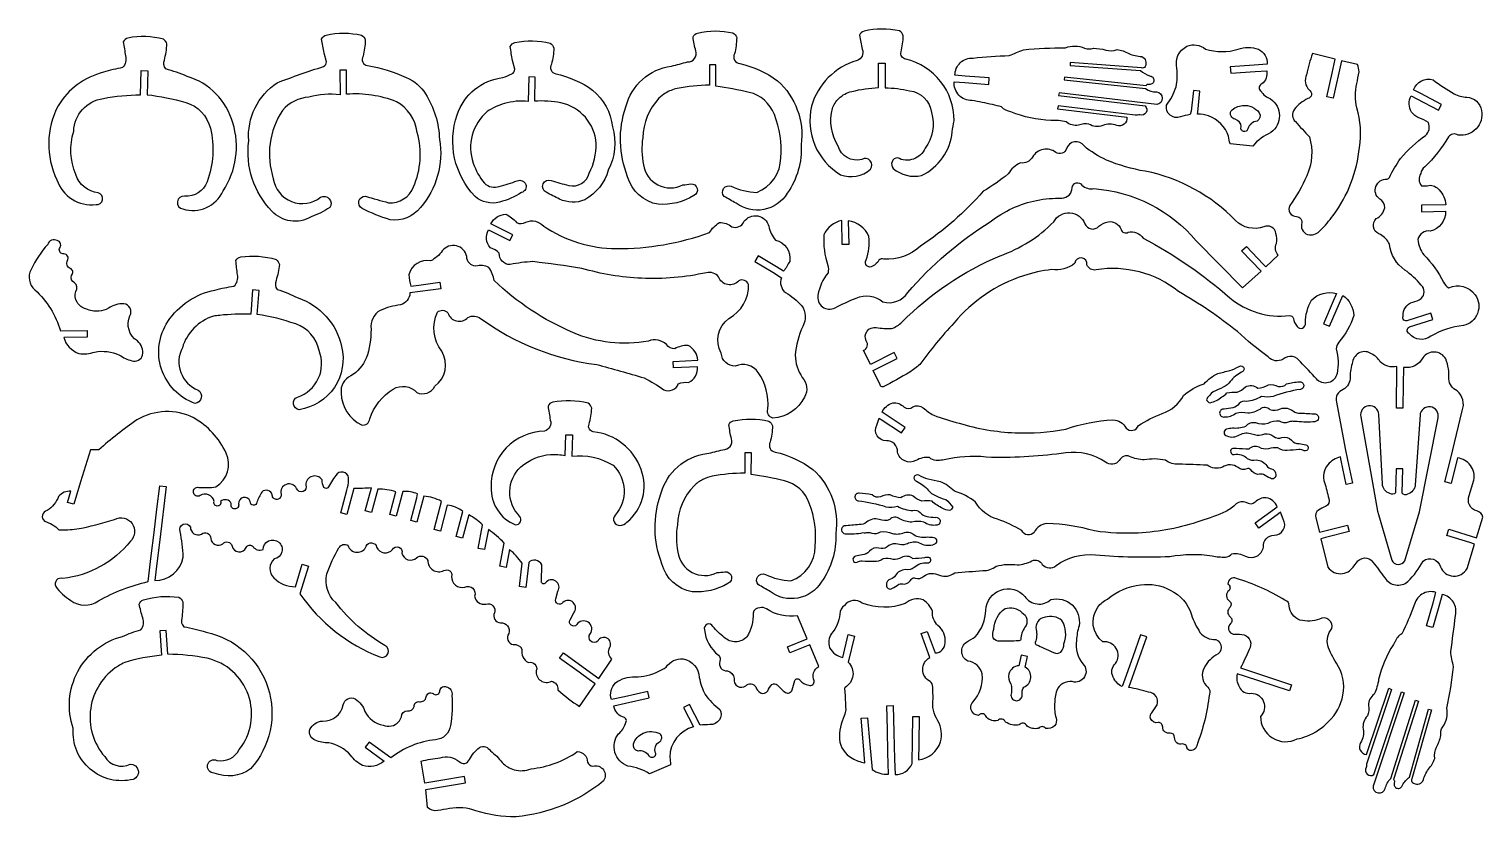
# Model space of a CAD drawing. Extents: x 0 to 675, y 0 to 366.
import ezdxf

# ---------------------------------------------------------------- set-up
doc = ezdxf.new("R2010")
doc.units = 0
doc.layers.add('WHITE', color=1, linetype='CONTINUOUS')

msp = doc.modelspace()

# ---------------------------------------------------------------- linework, layer by layer
at = {"layer": 'WHITE'}
for points in [[(277.84, 297.1, -0.17853), (277.01, 329.59, -0.304514), (298.14, 348.47, 0.004784), (305.62, 350.39, 0.250641), (308.9, 351.9, 0.250641), (309.46, 355.46, -0.012491), (308.19, 361.95, -0.232516), (310.29, 363.8, -0.110263), (326.74, 363.87, -0.187584), (328.46, 361.65, -0.053848), (327.5, 354.17, 0.248479), (327.47, 351.24, 0.248479), (329.87, 349.57, -0.102648), (347.43, 341.68, -0.249105), (358.4, 311.95, -0.169881), (351.91, 289.4, -0.210347), (341.04, 281.88, -0.210347), (328.16, 284.82, -0.006493), (322.64, 287.98, -0.347967), (322.41, 291.64, -0.347967), (325.93, 292.7, 0.098077), (337.75, 289.85, 0.314106), (348.91, 305.91, 0.119114), (345.96, 325.95, 0.252359), (334.28, 336.26, 0.022217), (318.85, 339.07), (318.85, 349.03), (315.83, 349.03), (315.83, 339.55, 0.047114), (300.79, 338.04, 0.083304), (295.42, 335.87, 0.054975), (292.38, 333.51, 0.185734), (284.88, 315.2, 0.092432), (285.18, 302.68, 0.242266), (291.93, 293.29, 0.242266), (303.49, 293.32, 0.030838), (307.1, 293.77, -0.368404), (310.17, 291.68, -0.368404), (308.58, 288.32, -0.153555), (292.06, 284.31, -0.293142), (277.84, 297.1)], [(376.7, 298.02, 0.273702), (390.53, 300.55, 0.367008), (390.49, 304.54, 0.367008), (386.55, 305.14, -0.40619), (375.51, 311.35, -0.198913), (372.88, 328.77, -0.112909), (375.92, 333.44, -0.13873), (381.9, 336.67, -0.047935), (394.37, 338.51), (394.37, 340.11), (394.32, 349.82), (397.34, 349.83), (397.39, 339.97), (397.39, 338.4, -0.052813), (408.71, 336.98, -0.345876), (418.92, 326.93, -0.235773), (415.97, 310.34, -0.21026), (410.52, 305.29, -0.21026), (403.12, 305.9, 0.2923), (400.57, 304.07, 0.2923), (401.16, 300.99, 0.237086), (414.28, 297.64, 0.258711), (428.53, 317.93, -0.023501), (429.44, 323.11, 0.347545), (406.94, 351.67, -0.225506), (405.08, 352.86, -0.225506), (404.81, 355.06, 0.053945), (405.77, 362.56, 0.188085), (404.03, 364.78, 0.110209), (387.57, 364.64, 0.232877), (385.49, 362.77, 0.012476), (386.79, 356.29, -0.41384), (384.33, 350.98, 0.259961), (363.19, 329.8, 0.325337), (376.7, 298.02)], [(12.92, 295.65, 0.35381), (31.1, 284.16, 0.390014), (34.11, 286.4, 0.390014), (32.13, 289.59, -0.292328), (21.63, 298.15, -0.172337), (20.71, 318.17, -0.364749), (34.47, 333.42, -0.045951), (51.74, 335.08), (52.1, 346.4), (55.12, 346.31), (54.76, 335.17, -0.043547), (72.77, 331.55, -0.26682), (84.17, 319.62, -0.145723), (82.67, 294.8, -0.338045), (72.15, 288.08, 0.409242), (68.82, 285.51, 0.409242), (71.34, 282.13, 0.382356), (90.06, 290.56, 0.22598), (94.56, 322.1, 0.259609), (73.36, 343.64, 0.037355), (63.46, 347.14, -0.277533), (62.79, 351.27, 0.053896), (64, 358.73, 0.187251), (62.35, 360.99, 0.1103), (45.9, 361.46, 0.231976), (43.75, 359.68, 0.012479), (44.81, 353.15, -0.256454), (43.39, 347.73, 0.039751), (34.62, 345.56, 0.200575), (13.45, 329.99, 0.237695), (12.92, 295.65)], [(112.73, 281.17, -0.23108), (101.98, 313.73, -0.274371), (115.2, 340.71, -0.015923), (136.74, 348.26, 0.289087), (138.04, 350.44), (137.01, 354.51, -0.012479), (135.79, 361.01, -0.233549), (137.9, 362.85, -0.110232), (154.36, 362.79, -0.187223), (156.05, 360.55, -0.053913), (155.02, 353.06, 0.246285), (154.89, 350.32, 0.246285), (157.08, 348.65, -0.072831), (175.09, 343.14, -0.16033), (184.01, 335.53, -0.135699), (190.5, 314.43, -0.226638), (181.66, 282.83, -0.270351), (167.55, 277.11, -0.042531), (154.65, 282.36, -0.354449), (153.1, 285.85, -0.354449), (156.18, 288.08, 0.012403), (166.88, 285.06, 0.335113), (178.41, 292.34, 0.174847), (180.13, 317.67, 0.243721), (170.51, 331.93, 0.111151), (147.4, 335.4), (147.28, 346.54), (144.26, 346.49), (144.38, 335.17, 0.091667), (129.9, 334.04, 0.200075), (117.61, 327.9, 0.227899), (113.38, 296.19, 0.267399), (121.87, 285.56, 0.267399), (135.32, 287.57, -0.346032), (139.34, 286.87, -0.346032), (139.61, 282.8, -0.061612), (130.91, 278.46, -0.35297), (112.73, 281.17)], [(207.01, 287.98, -0.27983), (198.67, 325.86, -0.290953), (219.97, 343.13, 0.007674), (224.11, 344.8, 0.288028), (225.44, 346.95), (224.46, 351.06, -0.012467), (223.34, 357.56, -0.23288), (225.48, 359.37, -0.110255), (241.94, 359.06, -0.187746), (243.6, 356.79, -0.053803), (242.47, 349.33, 0.246664), (242.29, 346.59, 0.246664), (244.45, 344.88, -0.102587), (261.57, 337.29, -0.195091), (270.76, 320.27, -0.192871), (268.88, 300.09, -0.196496), (257.93, 286.38, -0.214949), (246.26, 286.72, -0.011558), (239.99, 289.89, -0.391569), (238.64, 293.74, -0.391569), (242.36, 295.39, 0.006932), (250.5, 293, 0.39868), (260.06, 298.79, 0.119766), (263.26, 312.47, 0.333385), (246.86, 331.43, 0.05241), (234.71, 332.2), (234.98, 343.34), (231.96, 343.4), (231.69, 332.08, 0.095314), (220.65, 331.05, 0.075711), (212.64, 327.34, 0.31287), (206.22, 303.41, 0.099255), (211.37, 294.11, 0.290822), (218.28, 292.61, 0.009022), (226.59, 295.15, -0.210826), (228.9, 295.23, -0.210826), (230.53, 293.57, -0.210826), (230.39, 291.25, -0.210826), (228.59, 289.79, -0.083882), (218.39, 285.34, -0.252923), (207.01, 287.98)], [(429.44, 341.15), (434.41, 340.79), (445.52, 339.97), (445.74, 342.98), (434.45, 343.81), (429.8, 344.16, -0.208062), (432.25, 350, -0.208062), (438.19, 352.19, -0.011124), (454.97, 353.38, 0.007122), (461.64, 356.04, -0.025994), (481.06, 356.94, -0.206662), (489.94, 356.76, 0.177814), (494.07, 356.76, -0.067945), (499.75, 355.86, 0.15663), (505.06, 356.13, -0.106365), (510.45, 354.3, 0.085847), (516.49, 352.84, -0.214575), (518.31, 350.88, -0.214575), (518.05, 348.22, -0.21017), (517.35, 347.57, -0.21017), (516.4, 347.64), (483.28, 350.06), (483.28, 348.72), (515.86, 346.34, 0.064062), (520.15, 343.87, -0.207597), (521.58, 343.28, -0.207597), (522.14, 341.82, -0.207597), (521.45, 340.43, -0.207597), (519.96, 339.97, 0.274025), (518.48, 339.35), (480.59, 343.35), (480.41, 342.01), (518.29, 338.03, 0.163681), (523.35, 336.43, -0.390929), (526.04, 333.58, -0.390929), (523.42, 330.67), (478.11, 336.09), (477.92, 334.75), (518.02, 329.96, -0.361386), (518.55, 326.88, -0.361386), (515.62, 325.8, 0.005532), (513.47, 325.63), (477.77, 329.95), (477.39, 328.64), (509.59, 324.72, -0.258062), (508.29, 321.52, -0.258062), (504.88, 320.92, 0.207417), (498.38, 320.83, -0.244582), (491.99, 321.54, 0.148887), (487.2, 321.01, -0.234633), (481.44, 322.6, 0.073832), (474.34, 323.23, -0.089202), (455.8, 327.22, -0.186873), (451.45, 329.51, 0.0082), (447.15, 330.58, 0.017895), (437.65, 332.44, -0.212357), (431.61, 334.97, -0.212357), (429.44, 341.15)], [(527.97, 330.27, 0.07461), (532.51, 338.83, 0.066556), (532.83, 347.27, -0.351848), (537.45, 357.67, -0.277454), (546.1, 356.35, 0.151262), (561.21, 356.28, -0.167894), (570.63, 356.28, -0.304928), (574.71, 349.32), (568.68, 348.88), (557.56, 348.1), (557.78, 345.09), (569.08, 345.89), (574.51, 346.27, -0.275329), (572.25, 340.15, 0.295007), (570.99, 338.62, 0.295007), (571.87, 336.83, 0.171924), (576.29, 333.25, -0.241315), (580.4, 325.47, -0.241315), (576.47, 317.6, 0.121785), (568.03, 311.27), (557.51, 312.44, -0.077048), (556.77, 315.89, 0.231288), (547.55, 325.31, 0.087618), (542.4, 326.17), (542.48, 326.99), (543.49, 336.8), (540.48, 337.1), (539.49, 327.46), (538.9, 325.99, 0.017546), (534.43, 324.88, -0.269594), (529.63, 325.69, -0.269594), (527.97, 330.27)], [(585.2, 283.72, 0.264854), (585.29, 280.3, 0.264854), (588.28, 278.63, -0.232952), (590.34, 277.49, -0.232952), (590.68, 275.16, 0.202535), (591.42, 271.85, 0.202535), (594.31, 270.07, 0.236169), (599.39, 272.21, 0.036283), (605.34, 279.1, 0.137534), (617.51, 310.74, 0.117858), (616.3, 329.03, -0.099363), (616.3, 340.31, 0.008772), (617.37, 345.79, 0.096573), (616.59, 349.15), (609.25, 350.96), (605.42, 333.56), (602.47, 334.22), (604.87, 345.09), (606.32, 351.69), (595.74, 354.32, 0.028991), (592.96, 344.46, 0.297523), (594.17, 337.36, -0.304086), (595.25, 335.18, -0.304086), (593.64, 333.36, 0.112892), (587.33, 328.41, 0.395597), (587.87, 322.66, 0.009327), (594.31, 315.62, -0.180272), (593.1, 297.55, -0.051273), (585.2, 283.72)], [(640.67, 224.28, -0.294951), (639.72, 225.87, -0.294951), (640.78, 227.39), (651.56, 230.86), (650.63, 233.75), (640.04, 230.32, -0.303118), (638.23, 230.57, -0.303118), (637.77, 232.34, -0.351125), (642.26, 238.92, 0.152021), (646.17, 240.65, 0.22029), (647.59, 243.73, 0.22029), (646.17, 246.81, 0.063943), (638.6, 253.81, -0.220377), (631.55, 265.71, 0.025728), (631.07, 266.61, 0.154114), (626.57, 270.6, -0.255974), (624.04, 273.81, -0.255974), (625.38, 277.67, 0.222861), (629.3, 282.65, 0.299001), (626.96, 286.71, -0.335291), (625.2, 292.6, -0.335291), (630.39, 295.9, 0.086541), (631.46, 296.73, -0.034866), (636.62, 305.57, -0.05262), (648.2, 316.3, 0.327398), (649.55, 322.25, 0.085455), (645.17, 324.45, -0.115435), (641.7, 327.09, -0.255487), (641.53, 334.61), (644.16, 333.22), (654.18, 327.92), (655.59, 330.6), (645.74, 335.81), (642.71, 337.41, -0.404133), (651.72, 342.03, 0.027667), (661.52, 335.56, 0.09891), (667.32, 334.03, -0.358594), (674.16, 327.8, -0.246369), (671.73, 319.29, -0.246369), (663.35, 316.45, 0.386272), (658.88, 315.55, -0.066703), (647.83, 301.66, 0.181548), (645.98, 298.56, 0.330997), (646.3, 292.91, 0.094887), (649.83, 293.09, -0.265526), (654.53, 290.95, -0.189491), (657.64, 284.13), (646.32, 283.9), (646.38, 280.88), (657.52, 281.09, -0.353813), (650.45, 271.81, 0.203461), (646.75, 271.09, 0.203461), (644.69, 267.93, 0.150615), (647.43, 260.89, -0.079422), (656.58, 248.13, 0.101019), (659.06, 245.51, -0.362898), (671.21, 242.32, -0.254343), (672.39, 233.7, -0.254343), (665.79, 228.02, 0.10856), (650.74, 223.1, -0.403503), (640.67, 224.28)], [(559.87, 323.74, -0.232224), (557.94, 325.24, -0.232224), (557.95, 327.67, -0.174712), (563.32, 330.18, -0.258158), (571.07, 326.76, -0.395395), (570, 322.9, 0.301955), (565.73, 319.33, -0.209715), (564.98, 318.27, -0.209715), (563.69, 318.1, -0.209715), (562.7, 318.93, -0.209715), (562.63, 320.23, 0.355014), (559.87, 323.74)], [(366.15, 242.2, 0.284537), (368.3, 236.75, 0.284537), (374.14, 236.24, -0.024901), (383.9, 240.81, -0.283979), (396.37, 238.99, 0.32757), (407.88, 243.36, -0.077181), (446.14, 276.12, -0.059866), (456.55, 282.5, -0.115424), (479.41, 287.1, 0.387466), (484.23, 291.99, -0.318487), (486.04, 294.22, -0.318487), (488.74, 293.25, 0.245268), (494.33, 291.57, -0.201327), (541.78, 267.34), (563.29, 245.55), (571.86, 253.27), (562.86, 262.66), (565.05, 264.76), (572.88, 256.57), (574.04, 255.35), (579.89, 260.71, -0.305365), (578.98, 266.16, 0.127207), (578.79, 270.81, 0.241854), (576.73, 273.76, 0.241854), (573.14, 273.8, -0.283917), (560.02, 276.77, 0.151995), (518.15, 299.65, -0.05926), (500.14, 304.84, -0.065379), (489.71, 311.39, 0.287545), (485.29, 313.31, 0.287545), (481.63, 310.17, -0.238576), (479.57, 308, -0.238576), (476.6, 308.37, 0.218824), (470.7, 309.78, 0.218824), (465.78, 306.21, -0.31814), (460.25, 303.48, 0.170531), (454.52, 298.38, -0.037406), (442.95, 290.33, -0.064852), (413.83, 264.94, -0.208807), (396.71, 258.91, 0.338755), (394.5, 258.33, -0.135963), (391.56, 255.58, -0.357941), (388.86, 255.79, -0.357941), (388.54, 258.48, 0.127198), (389.84, 269.39, 0.26899), (380.25, 276.56), (380.46, 265.72), (377.44, 265.66), (377.23, 276.8, 0.232809), (368.94, 270.07, 0.102517), (370.84, 255.88, -0.113944), (370.86, 252.56, 0.121218), (366.15, 242.2)], [(214.16, 264.09, -0.325528), (213.22, 272.43), (223.22, 267.49), (224.55, 270.19), (214.4, 275.22, -0.274707), (221.27, 279.72, -0.122816), (226.27, 275.84, 0.271955), (230.59, 276.04, -0.3117), (238.91, 274.19, 0.146514), (272.6, 263.73, 0.088278), (315.83, 271.19, -0.110831), (320.42, 275.81, -0.180223), (326.25, 273.88, 0.405251), (331.86, 276.26, -0.296527), (338.29, 278.91, -0.296527), (343.32, 274.1, 0.119624), (346.45, 267.68, -0.402651), (353.07, 257.78, -0.036375), (350.21, 253.22), (346.91, 255.23), (338.49, 260.36), (336.92, 257.78), (345.21, 252.74), (349.31, 250.23, 0.340919), (351.11, 243.39, -0.072342), (358.63, 237.31, -0.300595), (359.1, 227.6, 0.083729), (355.66, 214.32, 0.154579), (358.92, 203.96, -0.335502), (359.88, 194.82, -0.275169), (345.31, 185.09, -0.216826), (343.17, 186.65, -0.216826), (342.94, 189.3, 0.177247), (338.47, 206.28, 0.360026), (327.83, 209.18, -0.40118), (321.31, 215.19, -0.386063), (324.89, 231.35, 0.279503), (334.02, 247.15, 0.203827), (332.09, 248.97, 0.203827), (329.45, 248.84, -0.269873), (324.23, 247.01, -0.269873), (320.06, 250.64, 0.286455), (314.51, 252.57, -0.06521), (284.29, 249.96, -0.060465), (256.52, 254.58, 0.010587), (233.89, 257.69, 0.039152), (223.33, 256.36, -0.211255), (219.64, 257.89, -0.211255), (218.28, 261.65, 0.129538), (214.16, 264.09)], [(395.06, 200.46), (391.84, 207.19), (402.96, 212.76), (401.6, 215.46), (390.52, 209.91), (387.33, 216.55, 0.245212), (389.08, 218.4, 0.245212), (388.55, 220.9, -0.281043), (389.02, 225.44, -0.281043), (393.28, 227.1, 0.040881), (400.36, 226.63, 0.101748), (405.16, 229.61, -0.097976), (450.74, 260.42, 0.115628), (475.62, 276.17, -0.290036), (483.18, 280.31, -0.290036), (490.15, 275.25, 0.261072), (493.01, 272.88, 0.261072), (496.53, 274.09, -0.11399), (500.88, 276.22, -0.354153), (506.92, 272.62, 0.242263), (508.23, 271.15, 0.242263), (510.2, 271.37, -0.301427), (517.13, 268.62, -0.059877), (557.42, 240.86, 0.207341), (585.04, 232.69, -0.335645), (586.86, 231.33, 0.136479), (588.58, 227.66, 0.356036), (591.17, 226.87, 0.356036), (592.46, 229.25, -0.127138), (595.3, 239.86, -0.269109), (606.87, 242.94), (605.33, 239.32), (600.92, 228.87), (603.7, 227.69), (609.78, 242.05, -0.232408), (614.97, 232.72, -0.102621), (607.91, 220.25, 0.114165), (606.67, 217.17, -0.121301), (607.18, 205.8, -0.284751), (603.16, 201.54, -0.284751), (597.55, 203.25, 0.024882), (590.2, 211.13, 0.21218), (586.46, 213.6, 0.21218), (582.12, 212.47, -0.362552), (575.25, 213.48, -0.033358), (560.92, 225.25, 0.035118), (533.61, 243.86, 0.210617), (495.29, 253.89, -0.39232), (491.07, 256.24, 0.409582), (488.63, 259.41, 0.409582), (485.42, 257.03, -0.231108), (474.67, 254.04, 0.048), (461.54, 251.11, 0.141224), (429.35, 229.25, 0.029521), (413.43, 209.92, -0.049858), (408.77, 206.43, -0.014764), (396.48, 199.55, -0.414559), (395.06, 200.46)], [(2.72, 244.62, -0.138009), (14.57, 225.56), (26.99, 225.68), (27.02, 222.65), (16.08, 222.56, 0.240094), (23.1, 215.02, 0.116784), (30.42, 215.75, -0.154592), (41.96, 214.36, 0.098875), (47.72, 211.69, 0.414312), (52.72, 214.27, 0.270566), (50.28, 220.88, -0.370752), (46.82, 232.55, 0.247326), (46.86, 236.11, 0.247326), (43.95, 238.15, 0.161614), (36.9, 236.06, -0.104632), (32.37, 234.7, -0.135619), (26.39, 235.83, -0.211536), (22.27, 238.82, -0.211536), (21.71, 243.88, 0.409889), (21.14, 247.86, -0.390427), (19.72, 251.29, 0.241539), (20.24, 253.08, 0.241539), (19.1, 254.55, -0.206437), (17.67, 256.13, -0.206437), (17.85, 258.25, 0.268686), (17.88, 260.26, 0.268686), (16.15, 261.3, -0.25334), (14.46, 262, -0.25334), (14.13, 263.81, 0.26285), (14.63, 265.93, 0.26285), (13.07, 267.46, 0.220143), (10.46, 267.61, 0.220143), (8.65, 265.72, 0.058973), (0.92, 254.08, 0.356102), (2.72, 244.62)], [(144.85, 196.68, 0.275346), (154.28, 181.9, 0.217624), (156.87, 182.48, 0.217624), (158.13, 184.81, -0.177128), (169.05, 198.57, -0.36032), (179.96, 196.95, 0.401333), (188.36, 199.84, 0.386005), (191.56, 216.08, -0.279555), (189.54, 234.23, -0.203385), (192.03, 235.12, -0.203385), (194.4, 233.94, 0.270464), (198.44, 230.15, 0.270464), (203.73, 231.81, -0.286476), (209.57, 231.36, 0.126679), (263.48, 209.94, -0.010596), (285.48, 203.7, -0.039179), (294.63, 198.24, 0.210872), (298.62, 198.16, 0.210872), (301.37, 201.06, -0.129376), (306.12, 201.65, 0.325179), (310.32, 208.9), (299.18, 208.38), (299.04, 211.4), (310.36, 211.93, 0.274257), (305.88, 218.8, 0.123087), (299.73, 217.26, -0.271531), (295.87, 219.18, 0.311441), (287.51, 220.82, -0.146561), (252.43, 224.76, -0.088272), (215.84, 248.93, 0.110902), (213.48, 255, 0.179985), (207.38, 255.58, -0.406232), (203.18, 260.02, 0.29643), (198.36, 265.02, 0.29643), (191.83, 262.64, -0.119556), (186.4, 258.02, 0.402646), (176.34, 251.61, 0.036374), (177.14, 246.28), (180.98, 246.81), (190.74, 248.12), (191.14, 245.13), (181.52, 243.83), (176.76, 243.18, -0.341231), (172.37, 237.63, 0.072367), (163.04, 235.07, 0.300598), (158.72, 226.38, -0.083662), (156.53, 212.84, -0.154472), (149.41, 204.65, 0.335488), (144.85, 196.68)], [(76.92, 191.91, -0.229911), (61.46, 207.86, -0.229911), (64.42, 229.88, -0.200593), (86.27, 244.5, -0.039689), (95.12, 246.26, 0.258091), (96.78, 251.64, -0.01246), (96.01, 258.19, -0.233572), (98.24, 259.88, -0.110219), (114.65, 258.69, -0.188022), (116.19, 256.33, -0.053901), (114.65, 248.93, 0.276312), (115.13, 244.8, -0.037405), (124.89, 240.86, -0.259817), (145.09, 218.38, -0.209757), (141.7, 199.35, -0.209757), (125.4, 188.97, -0.344387), (122.69, 191.58, -0.344387), (124.57, 194.84, 0.207781), (134.27, 203.43, 0.207781), (134.61, 216.38, 0.266745), (123.76, 228.79, 0.043575), (105.91, 233.22), (106.77, 244.33), (103.77, 244.56), (102.89, 233.26, 0.038141), (88.49, 232.75, 0.007765), (85.57, 232.37, 0.24911), (71.16, 217.74, 0.213406), (70.41, 206.3, 0.213406), (78.45, 198.12, -0.322868), (79.92, 194.46, -0.322868), (76.92, 191.91)], [(393.46, 181.83), (394.56, 185.1), (395.5, 184.47), (404.92, 178.17), (406.6, 180.69), (397.33, 186.88), (396, 187.77, -0.237255), (400.93, 192.12, -0.23484), (406.16, 190.22, 0.370486), (410.29, 190.32, -0.282648), (415.08, 189.81, 0.066576), (419.93, 186.43, 0.027609), (431.79, 182.66, 0.062751), (457.66, 178.28, 0.056403), (481.19, 179.95, -0.066069), (503.13, 184.29, -0.27244), (509.2, 180.47, 0.258207), (512.4, 179.43, 0.258207), (514.98, 181.58, -0.053297), (525.94, 187.21, 0.192965), (535.95, 195.61, -0.108701), (545.42, 201.01, -0.09992), (551.79, 205.74, -0.003437), (557.39, 207.17, 0.065454), (561.68, 209.09, -0.221714), (562.92, 209.26, -0.221714), (563.85, 208.42, -0.221714), (563.8, 207.17, -0.221714), (562.81, 206.4, 0.093604), (557.53, 202.07, -0.147288), (554.3, 199.38, -0.032111), (549.6, 197.35, 0.052073), (546.52, 193.77, 0.312626), (548.32, 192.23, 0.135664), (553.63, 194.98, 0.152584), (556, 196.83, -0.051121), (560.76, 197.12, 0.154022), (564.59, 199.58, -0.292794), (570.37, 199.01, 0.125663), (575.28, 200.56, -0.13878), (579.78, 199.82, 0.280304), (583.72, 200.95, -0.045333), (589.69, 201.92, -0.20244), (591.01, 201.58, -0.20244), (591.7, 200.4, -0.20244), (591.32, 199.08, -0.20244), (590.12, 198.43, 0.049137), (577.56, 195.17, -0.116491), (572.14, 195.14, -0.114589), (565.04, 192.85, 0.297868), (561.74, 191.86, -0.216716), (558.78, 189.89, -0.032183), (554.78, 189.28, 0.221806), (553.28, 188.83, 0.221806), (552.65, 187.39, 0.221806), (553.36, 185.99, 0.221806), (554.88, 185.63, 0.181337), (560.21, 187.31, -0.126695), (565.77, 187.53, 0.124499), (571.39, 189.27, -0.406746), (576.01, 189.12, 0.214914), (580.85, 189.42, -0.252476), (586.86, 188.3, 0.231395), (590.23, 187.4, -0.006302), (597.2, 187.03, -0.365512), (598.57, 185.1, -0.365512), (596.89, 183.42, -0.068741), (588.61, 183.56, -0.080476), (586.42, 183.61, 0.026333), (584.51, 183.21, -0.24091), (580.46, 183.67, 0.14782), (575.04, 182.61, -0.151905), (569.44, 182.81, 0.2845), (564.58, 181.21, -0.123478), (558.58, 180.41, -0.005683), (555.86, 180.01, 0.338446), (554.68, 178.36, 0.338446), (555.96, 176.78, 0.247849), (561.92, 177.36, -0.206564), (567.67, 177.79, 0.020914), (570.01, 177.1, 0.062888), (573.67, 177.76, -0.226427), (577.77, 176.47, 0.249466), (581.55, 176.07, -0.315696), (585.99, 174.79, 0.227053), (589.52, 173.26, -0.006541), (592.63, 172.74, -0.209351), (593.59, 172.1, -0.209351), (593.77, 170.96, -0.209351), (593.06, 170.05, -0.209351), (591.91, 169.96, 0.172421), (589.47, 170.46, -0.013492), (584.05, 170.12, -0.199763), (579.71, 171.24, 0.141893), (575.27, 170.77, -0.186685), (571.01, 171.54, 0.314761), (566.18, 170.7, -0.026133), (560.46, 170.94, 0.032946), (558.7, 171.03, 0.381342), (557.79, 169.32, 0.381342), (559.38, 168.22, -0.221048), (565.5, 166.39, 0.192187), (569.68, 165.64, -0.23186), (574.53, 163, 0.221253), (576.69, 161.53, -0.378808), (578.74, 158.76, -0.291703), (578.01, 157.17, -0.291703), (576.26, 157.15, -0.083624), (573.06, 158.95, 0.110817), (570.45, 158.97, -0.22904), (567.1, 161.07, 0.402494), (565.26, 161.5, -0.274454), (561.24, 162.17, 0.309669), (553.95, 162.33, -0.261847), (546.87, 163.24, 0.003538), (533.7, 163.68, -0.175333), (527.48, 165.5, 0.103164), (517.67, 165.7, -0.102371), (510.82, 167.3, 0.415777), (506.07, 165.4, -0.41842), (499.66, 164.66, 0.188272), (481.27, 168.92, -0.032965), (446.77, 166.74, 0.078012), (427.08, 166.24, -0.074577), (421, 165.41, -0.185103), (417.95, 166.76, 0.179867), (411.67, 165.35, -0.228878), (406.45, 165.24, -0.228878), (403.12, 169.26, 0.219131), (401.76, 173.11, 0.219131), (397.94, 174.58, -0.26636), (393.62, 176.92, -0.26636), (393.46, 181.83)], [(609.75, 112.93, 0.122581), (613, 114.23, 0.065807), (616.12, 117.93, -0.248862), (619.88, 120.16, -0.248862), (623.84, 118.29, 0.005387), (629.31, 110.99, 0.215665), (634.3, 107.67, 0.215665), (640.08, 109.22, 0.073202), (647.1, 118.75, -0.251518), (651.89, 119.57, -0.251518), (655.21, 116.03, 0.289184), (661.1, 111.74, 0.289184), (667.5, 115.21), (671.02, 126.63), (668.81, 127.31), (658.18, 130.63), (659.07, 133.51), (671.91, 129.51), (674.87, 139.13, 0.269903), (672.01, 142, -0.218035), (668.63, 144.77, -0.218035), (668.51, 149.14), (670.71, 156.31, 0.20382), (669.08, 163.09, 0.20382), (663.06, 166.62), (660.19, 154.77), (657.26, 155.48), (659.94, 166.49), (662.59, 177.51), (665.26, 188.51, 0.311057), (662.95, 197.74, -0.287048), (659.04, 203.26, 0.116021), (657.58, 212.56, 0.259042), (652.39, 215.75, 0.259042), (646.94, 213.03, -0.321771), (638.13, 208.62), (637.95, 208.64), (637.86, 200.76), (637.74, 189.62), (634.72, 189.66), (634.93, 208.99, -0.244442), (627.2, 211.2, 0.152644), (623.16, 214.87, 0.26237), (617.73, 215.48, 0.26237), (614.4, 211.14, 0.102639), (613.3, 204.17, -0.262436), (610.01, 198.3, 0.397071), (606.84, 192.54), (610.91, 170.99), (612.06, 165.79), (614.31, 154.88), (611.35, 154.27), (609.07, 165.37), (608.72, 167.06, 0.141951), (602.83, 163.47, 0.261258), (601.39, 155.12, -0.005002), (603.33, 147.79, -0.402516), (601.82, 144.11, 0.054415), (598.56, 142.37, 0.373635), (597.38, 138.78), (598.99, 132.08), (612.06, 135.35), (612.8, 132.43), (601.81, 129.68), (599.7, 129.13), (602.85, 115.94, 0.280537), (609.75, 112.93)], [(214.48, 153.09, 0.318259), (225.85, 135.51, 0.285393), (228.05, 136.97, 0.285393), (227.72, 139.6, -0.203376), (223.14, 151.11, -0.203376), (228.23, 162.41, -0.162681), (242.11, 168.18, -0.071884), (248.87, 167.69), (249.22, 177.39), (252.24, 177.28), (251.89, 167.44, -0.165831), (271.09, 163.18, -0.401931), (272, 140.02, 0.297015), (271.59, 136.9, 0.297015), (274.28, 135.26, 0.192737), (277.5, 136.8, 0.327686), (284.06, 161.25, 0.290528), (261.91, 178.74, -0.22672), (260.09, 180, -0.22672), (259.92, 182.22, 0.053828), (261.16, 189.66, 0.187472), (259.53, 191.94, 0.110288), (243.07, 192.47, 0.233323), (240.91, 190.69, 0.012475), (241.95, 184.17, -0.414199), (239.28, 178.96, 0.418264), (214.48, 153.09)], [(626.45, 140.31), (632.52, 119.08, 0.268759), (635.46, 117.17, 0.268759), (638.57, 118.78), (645.5, 141.51), (654.06, 185.19, 0.208738), (653.41, 188.53, 0.208738), (650.51, 190.33, 0.208738), (647.23, 189.42, 0.208738), (645.66, 186.4), (643.48, 154.16, -0.317885), (639.93, 149.79, -0.401028), (637.32, 150.2), (637.62, 161.52), (634.6, 161.61), (634.31, 150.47, -0.40242), (631.7, 150.1, -0.319029), (628.21, 154.53), (626.59, 186.81, 0.208874), (625.07, 189.86, 0.208874), (621.8, 190.82, 0.208874), (618.87, 189.07, 0.208874), (618.16, 185.74), (625.98, 141.92), (626.45, 140.31)], [(12.4, 107, 0.106658), (19.37, 100.51, 0.333176), (32.25, 100.27, -0.076001), (55.27, 109.19), (56.74, 121.1), (58.07, 131.97), (59.38, 142.83), (60.71, 153.68), (63.71, 153.32), (60.69, 128.65), (59.18, 116.3), (58.38, 109.7, 0.364816), (71.58, 120.59, 0.045828), (70.1, 132.53, -0.408799), (71.54, 135.84, -0.408799), (74.87, 134.46, 0.253392), (76.54, 131.43, 0.253392), (80, 131.17, -0.307331), (82.82, 131.67, -0.307331), (84.32, 129.24, 0.260342), (86.41, 126.43, 0.260342), (89.91, 126.73, -0.284795), (92.38, 127.56, -0.284795), (94.22, 125.71, 0.324723), (97.25, 122.99, 0.324723), (100.76, 125.03, -0.260249), (102.23, 126.14, -0.260249), (103.95, 125.48, 0.35816), (108.63, 124.08, -0.292385), (111.16, 128.12, -0.292385), (115.89, 127.52, -0.292385), (117.33, 122.97, -0.292385), (113.81, 119.76, 0.214334), (111.74, 115.41, 0.214334), (113.62, 110.99, 0.217941), (123.62, 106.83), (126.78, 117.31), (129.67, 116.44), (125.76, 103.48, 0.149572), (162.77, 74.25, 0.402499), (166.53, 75.74, 0.402499), (165.2, 79.55, -0.09479), (142.36, 99.44, -0.272256), (138.2, 112.8, -0.048246), (143.85, 124.89, -0.205139), (145.68, 126.35, -0.205139), (148, 126.04, 0.320485), (152.16, 122.82, 0.320485), (156.55, 125.71, -0.331022), (159.15, 127.19, -0.331022), (161.32, 125.12, 0.250788), (164.74, 122.63, 0.250788), (168.7, 124.09, -0.38751), (171.68, 125.22, -0.38751), (173.08, 122.36, 0.257327), (175.88, 119.38, 0.257327), (179.89, 120.17, -0.252456), (182.79, 120.99, -0.252456), (185.08, 119.02, 0.26243), (187.5, 114.54, 0.26243), (192.59, 114.29, -0.31224), (195.28, 114.21, -0.31224), (196.15, 111.65, 0.243306), (197.88, 107.58, 0.243306), (202.2, 106.64, -0.315231), (206, 106.11, -0.315231), (206.81, 102.37, 0.207688), (208.63, 99.46, 0.207688), (212, 98.8, -0.28349), (215.3, 97.97, -0.28349), (216.05, 94.65, 0.251125), (216.19, 91.61, 0.251125), (218.81, 90.05, -0.252853), (222.06, 88.63, -0.252853), (222.66, 85.14, 0.251292), (222.31, 81.98, 0.251292), (224.74, 79.95, -0.33083), (228.78, 77.88, 0.343354), (231.78, 71.66, -0.289364), (234.82, 70.92, -0.289364), (235.46, 67.85, 0.284171), (237.49, 63.25, 0.284171), (242.51, 63.01, -0.360581), (245.5, 58.98, 0.046799), (255.54, 51.23), (262.72, 61.72), (260.19, 63.56), (255.3, 67.11), (246.29, 73.67), (248.07, 76.11), (257.23, 69.45), (261.63, 66.25), (264.42, 64.21), (270.58, 73.21, -0.386238), (269.66, 78.74, 0.407238), (268.22, 82.96, 0.407238), (263.97, 81.62, -0.396521), (260.67, 81.66, -0.396521), (260.51, 84.96, 0.203778), (261.16, 87.86, 0.203778), (259.52, 90.35, 0.203778), (256.59, 90.89, 0.203778), (254.17, 89.16, -0.3868), (251.64, 88.94, -0.3868), (251.18, 91.44), (252.81, 94.65, 0.401183), (252.64, 99.48, 0.401183), (247.81, 99.53, -0.384753), (245.36, 98.87, -0.384753), (244.46, 101.25), (245.5, 104.71, 0.401377), (244.5, 109.43, 0.401377), (239.74, 108.63, -0.358146), (238.43, 108.23, -0.358146), (237.79, 109.43), (237.99, 117.06, 0.238834), (235.21, 119.11, 0.238834), (231.91, 118.1), (230.59, 106.52), (227.58, 106.87), (228.84, 117.74, 0.059646), (223.05, 124.09), (221.51, 115.77), (218.54, 116.33), (220.53, 127.08, 0.052985), (213.19, 133.36), (211.46, 124.05), (208.48, 124.59), (210.49, 135.35), (210.49, 135.6, 0.065797), (204.06, 140.2), (201.16, 129.32), (198.23, 130.09), (201.36, 141.77, 0.148032), (194.11, 144.67), (190.91, 132.65), (188, 133.44), (190.82, 144.01), (191.41, 146.44, 0.111305), (183.27, 148.81), (180.07, 136.79), (177.16, 137.57), (179.98, 148.14), (180.37, 149.91, 0.103987), (173.49, 151.07), (170.41, 139.55), (167.49, 140.32), (170.32, 150.91, 0.073891), (161.86, 152.13), (158.98, 141.32), (156.07, 142.1), (158.89, 152.66, -0.006373), (150.76, 152.34), (147.55, 140.34), (144.64, 141.12), (147.46, 151.69, 0.093176), (148.3, 156.31, 0.326915), (146.71, 159.69, 0.326915), (143.01, 159.19, 0.071257), (139.03, 153.18, -0.254952), (138.02, 152.48, -0.254952), (136.88, 152.94, -0.153018), (135.98, 156.43, 0.335027), (131.34, 158.05, 0.335027), (128.51, 154.03, -0.410339), (127.18, 151.05, -0.410339), (124.18, 152.34, 0.384455), (119.43, 154.33, 0.384455), (116.96, 149.82, -0.212309), (116.63, 148.17, -0.212309), (115.18, 147.31, -0.212309), (113.58, 147.81, -0.212309), (112.87, 149.33, 0.277105), (110.9, 151.51, 0.277105), (108.05, 150.78, 0.058108), (105.77, 146.09, -0.414211), (104.08, 144.64, -0.414211), (102.63, 146.33, 0.386087), (99.45, 148.25, 0.386087), (97.23, 145.26, -0.241777), (96.93, 143.65, -0.241777), (95.45, 142.96, -0.241777), (94.03, 143.76, -0.241777), (93.85, 145.38, 0.248776), (91.64, 147.16, 0.248776), (88.93, 146.33, -0.241456), (88.65, 144.89, -0.241456), (87.32, 144.27, -0.241456), (86.04, 144.99, -0.241456), (85.88, 146.45, 0.250572), (83.33, 149.52, 0.250572), (79.37, 149.11, -0.247278), (77.43, 149.03, -0.247278), (76.27, 150.59, -0.247278), (76.9, 152.42, -0.247278), (78.76, 152.94, 0.058955), (86.72, 153.19, 0.383782), (91.42, 168.86, 0.155311), (76.42, 185.21, 0.254293), (50.06, 184.26, 0.032061), (32.37, 170.3), (28.53, 170.3), (23.93, 155.56), (20.77, 145.08), (17.88, 145.95), (19.45, 151.13, 0.249881), (13.71, 148.73, -0.151166), (8.42, 142.16, 0.302515), (6.18, 140.1, 0.302515), (7.22, 137.24, -0.11745), (13.83, 133.27, 0.038423), (22.15, 133.63, 0.033454), (39.71, 138.07, -0.372883), (47.78, 136.18, -0.372883), (47.06, 127.93, -0.19743), (15.64, 110.61, 0.309526), (12.78, 109.92, 0.309526), (12.4, 107)], [(293.76, 117.43, -0.178574), (293.27, 149.94, -0.304469), (314.61, 168.59, 0.004771), (322.09, 170.43, 0.250886), (325.4, 171.9, 0.250886), (326, 175.47, -0.012469), (324.8, 181.96, -0.232519), (326.91, 183.79, -0.110256), (343.37, 183.68, -0.188149), (345.07, 181.45, -0.053952), (344.02, 173.96, 0.247901), (343.96, 171.04, 0.247901), (346.34, 169.35, -0.102684), (363.82, 161.28, -0.249098), (374.48, 131.43, -0.169861), (367.73, 108.95, -0.210212), (356.79, 101.55, -0.210212), (343.94, 104.62, -0.0065), (338.44, 107.83, -0.347745), (338.26, 111.5, -0.347745), (341.78, 112.53, 0.098196), (353.59, 109.55, 0.314018), (364.91, 125.5, 0.119124), (362.18, 145.56, 0.252345), (350.61, 155.99, 0.022239), (335.2, 158.97), (335.3, 168.93), (332.29, 168.96), (332.19, 159.48, 0.047118), (317.14, 158.12, 0.065728), (312.81, 156.61, 0.072337), (308.69, 153.7, 0.185845), (300.99, 135.46, 0.092415), (301.15, 122.94, 0.242272), (307.8, 113.48, 0.242272), (319.36, 113.39, 0.030903), (322.98, 113.79, -0.368596), (326.03, 111.67, -0.368596), (324.4, 108.33, -0.153629), (307.84, 104.49, -0.29304), (293.76, 117.43)], [(384.39, 118.19, -0.171428), (386.79, 118.79, 0.013508), (392.22, 118.69, 0.200162), (396.53, 119.97, -0.142104), (400.98, 119.68, 0.186027), (405.19, 120.62, -0.314756), (410.07, 119.98, 0.026138), (415.78, 120.45, -0.033074), (417.53, 120.6, -0.380093), (418.49, 118.94, -0.380093), (416.95, 117.78, 0.221123), (410.93, 115.7, -0.192414), (406.78, 114.79, 0.232477), (402.04, 111.94, -0.220854), (399.94, 110.4, 0.379971), (398, 107.53, 0.290799), (398.8, 105.98, 0.290799), (400.54, 106.03, 0.083807), (403.67, 107.97, -0.110322), (406.26, 108.09, 0.228799), (409.54, 110.31, -0.406665), (411.37, 110.82, 0.273934), (415.34, 111.67, -0.310042), (422.63, 112.12, 0.261826), (429.66, 113.31, -0.003538), (442.8, 114.29, 0.175741), (448.94, 116.38, -0.103159), (458.74, 116.95, 0.102235), (465.52, 118.84, -0.415855), (470.34, 117.13, 0.419081), (476.79, 116.65, -0.188242), (494.98, 121.65, 0.032966), (529.54, 120.89, -0.077992), (549.22, 121.21, 0.07461), (555.34, 120.62, 0.184849), (558.33, 122.08, -0.179699), (564.65, 120.94, 0.228362), (569.87, 121.05, 0.228362), (573.03, 125.19, -0.218683), (574.25, 129.1, -0.218683), (578, 130.72, 0.265685), (582.21, 133.23, 0.265685), (582.18, 138.13), (580.96, 141.36), (580.04, 140.7), (570.89, 134.03), (569.11, 136.47), (578.12, 143.02), (579.42, 143.98, 0.23778), (574.3, 148.13, 0.234868), (569.15, 146.01, -0.371526), (565.02, 145.95, 0.28153), (560.26, 145.24, -0.066529), (555.57, 141.67, -0.027621), (543.86, 137.39, -0.070789), (514.85, 131.76, -0.04841), (494.6, 132.7, 0.066046), (472.51, 136.12, 0.272858), (466.59, 132.06, -0.259281), (463.44, 130.88, -0.259281), (460.77, 132.94, 0.053262), (449.59, 138.12, -0.192674), (439.25, 146.09, 0.10881), (429.57, 151.12, 0.099931), (423.01, 155.57, 0.003433), (417.36, 156.78, -0.06549), (413, 158.53, 0.221585), (411.75, 158.65, 0.221585), (410.86, 157.78, 0.221585), (410.95, 156.53, 0.221585), (411.97, 155.8, -0.093639), (417.42, 151.67, 0.146756), (420.76, 149.12, 0.032173), (425.54, 147.28, -0.05219), (428.77, 143.82, -0.311237), (427.04, 142.21, -0.135694), (421.6, 144.74, -0.152911), (419.16, 146.51, 0.051067), (414.4, 146.59, -0.154663), (410.46, 148.91, 0.291708), (404.72, 148.1, -0.125686), (399.76, 149.46, 0.139029), (395.29, 148.52, -0.28086), (391.3, 149.5, 0.045303), (385.31, 150.21, 0.203923), (383.99, 149.83, 0.203923), (383.34, 148.61, 0.203923), (383.78, 147.3, 0.203923), (385.02, 146.71, -0.049126), (397.7, 143.98, 0.116325), (403.11, 144.16, 0.114589), (410.3, 142.16, -0.298394), (413.65, 141.3, 0.216271), (416.68, 139.45, 0.032141), (420.7, 139.01, -0.222005), (422.22, 138.62, -0.222005), (422.9, 137.21, -0.222005), (422.25, 135.78, -0.222005), (420.74, 135.35, -0.181166), (415.35, 136.82, 0.12701), (409.78, 136.8, -0.12448), (404.1, 138.33, 0.406679), (399.5, 137.98, -0.215319), (394.64, 138.09, 0.25258), (388.68, 136.73, -0.231997), (385.35, 135.69, 0.006294), (378.41, 135.04, 0.366158), (377.12, 133.05, 0.366158), (378.86, 131.44, 0.068865), (387.13, 131.93, 0.080303), (389.31, 132.06, -0.026356), (391.24, 131.73, 0.240456), (395.27, 132.35, -0.14774), (400.72, 131.52, 0.152043), (406.32, 131.94, -0.285182), (411.25, 130.54, 0.123181), (417.25, 129.98, 0.005682), (419.99, 129.69, -0.339919), (421.25, 128.09, -0.339919), (420.03, 126.46, -0.24749), (414.05, 126.81, 0.206396), (408.29, 127.02, -0.020958), (405.98, 126.22, -0.062963), (402.29, 126.73, 0.226462), (398.25, 125.27, -0.250491), (394.49, 124.73, 0.317051), (390.09, 123.26, -0.227265), (386.64, 121.6, 0.006529), (383.55, 120.95, 0.208445), (382.62, 120.27, 0.208445), (382.48, 119.12, 0.208445), (383.23, 118.24, 0.208445), (384.39, 118.19)], [(571.6, 46.66, 0.2607), (577.19, 36.64, 0.2607), (588.64, 36.16, 0.041056), (593.14, 37.51, 0.107274), (603.24, 44.25, 0.16761), (609.81, 56.56, 0.213977), (606.84, 71.34, -0.055874), (602.83, 79.49, -0.238473), (604.74, 87.4, 0.303459), (603.38, 91.51, 0.303459), (599.06, 91.83, -0.156937), (589.91, 91.36, -0.297999), (584.99, 97.97, 0.347217), (582.94, 100.55, 0.063983), (560.43, 110.64, 0.272686), (557.7, 110.52, 0.272686), (556.49, 108.07, -0.214686), (557.46, 106.67, -0.214686), (557.06, 105.01, 0.252322), (555.82, 102.6, 0.252322), (557.15, 100.24, -0.414071), (557.51, 97.31, 0.233774), (556.43, 95.1, 0.233774), (557.53, 92.9, -0.201538), (558.34, 91.5, -0.201538), (557.92, 89.94, 0.397907), (557.27, 85.99, 0.262296), (559.69, 84.78, -0.043675), (564.06, 84.51, -0.234536), (566.87, 81.67, -0.234536), (566.31, 77.73, -0.015209), (562.36, 69.14), (585.97, 61.32), (585.02, 58.45), (564.25, 65.33), (560.82, 66.46, 0.190991), (561.69, 60.45, 0.352916), (567.34, 57.44, -0.302579), (573.06, 53.46, -0.302579), (571.6, 46.66)], [(20.5, 41.11, -0.209194), (22.61, 67.46, -0.209194), (43.39, 83.8, -0.039686), (51.89, 86.82, 0.257963), (52.77, 92.37, -0.012485), (51.06, 98.76, -0.232856), (53.04, 100.74, -0.110202), (69.45, 101.91, -0.187412), (71.32, 99.81, -0.053942), (70.85, 92.27, 0.276458), (71.91, 88.23, -0.037425), (82.13, 85.73, -0.269192), (110.87, 60.04, -0.269192), (102.81, 22.35, -0.26424), (85.89, 20.37, -0.228207), (83.49, 21.52, -0.228207), (82.9, 24.12, -0.228207), (84.56, 26.2, -0.228207), (87.22, 26.2, 0.332786), (97.55, 31.24, 0.256829), (101.8, 56.51, 0.256829), (82.74, 73.64, 0.043551), (64.45, 75.46), (63.71, 86.57), (60.69, 86.38), (61.45, 75.07, 0.045929), (44.43, 71.7, 0.032149), (41.28, 69.97, 0.217912), (28.59, 50.39, 0.217912), (35.12, 27.99, 0.383464), (46.94, 24.42, -0.373769), (50.69, 21.55, -0.373769), (48.37, 17.44, -0.240605), (28.39, 22.16, -0.240605), (20.5, 41.11)], [(382.11, 27.27, 0.111972), (387.98, 25.17), (387.13, 34.89), (386.2, 45.8), (389.2, 46.05), (390.27, 33.67), (391.29, 22.05, 0.181228), (398.94, 19.8), (398.68, 29.69), (398.4, 40.62), (398.11, 51.55), (401.13, 51.64), (401.46, 39.2), (401.78, 26.77), (401.98, 19.63, 0.309114), (409.87, 24.72), (410.02, 35.66), (410.17, 46.61), (413.19, 46.56), (413.03, 34.14), (412.92, 26.45, 0.282276), (423.1, 34.77, 0.18819), (421.9, 44.62, -0.1883), (419.62, 54.87, 0.017301), (419.47, 60.29, 0.276423), (418.25, 62.79, -0.276902), (414.83, 68.36, -0.276902), (418.13, 74), (414.1, 85.08), (416.94, 86.11), (420.58, 76.1, 0.397866), (425.26, 80.85, 0.257796), (421.9, 88.82, -0.237267), (419.41, 95.53, 0.129355), (415.1, 100.68, 0.30036), (406.7, 98.98, -0.183483), (386.77, 99.26, 0.414818), (378.44, 98.18, 0.197434), (376.28, 94.11, -0.169877), (372.48, 85.14, 0.242724), (371.61, 78.48, 0.208695), (377.67, 73.97), (380.19, 84.6), (383.13, 83.9), (380.27, 71.79, -0.232556), (382.4, 65.56, -0.232556), (378.77, 60.06, 0.293122), (378.6, 58.66, -0.012216), (379.06, 49.87, -0.063365), (378.41, 46.97, 0.123936), (376.2, 36.07, 0.257194), (382.11, 27.27)], [(438.62, 47.86, -0.203345), (437.16, 50.47, -0.203345), (438.01, 53.33, 0.228495), (442.39, 66.36, 0.318326), (435.82, 72.34, -0.268743), (432.93, 76.5, -0.268743), (435.1, 81.08, 0.007817), (439.24, 83.51, 0.168466), (444.1, 96.01, -0.305461), (451.02, 105.26, -0.305461), (462.2, 102.32, 0.218599), (467.88, 98.83, 0.218599), (474.23, 100.86, -0.255352), (484.13, 98.37, -0.255352), (487.38, 88.7, 0.064018), (486.21, 81.89, 0.212774), (489.22, 70.99, -0.340868), (489.91, 64.97, -0.340868), (484.26, 62.78, 0.350958), (477.01, 58.66, 0.0791), (476.07, 52.44, 0.102659), (476.75, 45.93, -0.235582), (476.04, 42.23, -0.217756), (472, 40.99, 0.233482), (470.28, 41.9, 0.233482), (468.53, 41.08, -0.193801), (463.24, 42.13, 0.259691), (461.58, 43.45, 0.259691), (459.59, 42.73, -0.20075), (453.29, 44.04, 0.260198), (451.63, 45.38, 0.260198), (449.62, 44.68, -0.239844), (444.54, 46.07, 0.285195), (442.98, 47.77, 0.285195), (440.76, 47.12, -0.140509), (438.62, 47.86)], [(507.4, 60.53, -0.190999), (503.21, 64.92, -0.352524), (504.29, 71.22, 0.302483), (504.68, 78.17, 0.302483), (498.42, 81.21, -0.405359), (496.14, 97.4, -0.125975), (500.62, 101.11, -0.149003), (515.99, 107.63, -0.167638), (529.73, 105.25, -0.214055), (539.55, 93.81, 0.055863), (543.52, 85.64, 0.238451), (550.93, 82.27, -0.303906), (553.34, 78.68, -0.303906), (550.93, 75.08, 0.15706), (544.94, 68.15, 0.298061), (547.11, 60.21, -0.347848), (547.88, 57, -0.063996), (541.99, 33.04, -0.273261), (540.22, 30.97, -0.273261), (537.55, 31.53, 0.214124), (537.04, 33.15, 0.214124), (535.48, 33.85, -0.253116), (532.82, 34.35, -0.253116), (531.77, 36.86, 0.414185), (529.69, 38.94, -0.233261), (527.28, 39.45, -0.233261), (526.21, 41.67, 0.201736), (525.62, 43.18, 0.201736), (524.13, 43.8, -0.397032), (520.61, 45.72, -0.26331), (521.14, 48.38, 0.043563), (523.62, 51.98, 0.23401), (523.12, 55.94, 0.23401), (519.68, 57.95, 0.01521), (510.47, 60.11), (514.64, 71.81), (518.82, 83.52), (515.96, 84.54), (512.29, 74.22), (508.63, 63.93), (507.4, 60.53)], [(629.54, 13.18, -0.163616), (632.13, 17.82), (643.64, 54.11), (644.91, 53.66), (633.39, 17.35, -0.27567), (633.7, 15.77, 0.208075), (633.84, 14.22, 0.208075), (635.07, 13.27, 0.208075), (636.61, 13.52, 0.208075), (637.47, 14.81, -0.06407), (640.76, 18.51), (649.64, 49.96), (650.95, 49.69), (641.92, 17.73, 0.210834), (641.65, 16.81, 0.210834), (642.15, 15.99, 0.21401), (644.7, 15.2, 0.21401), (646.98, 16.58, -0.085935), (649.64, 22.21, 0.106564), (652.51, 27.13, -0.156417), (653.31, 32.39, 0.06797), (655.35, 37.76, -0.178177), (656.18, 41.82, 0.206413), (658.15, 50.48, 0.025971), (661.16, 69.66, -0.00713), (659.9, 76.74, 0.011122), (662.11, 93.41, 0.208106), (661.16, 99.68, 0.208106), (655.93, 103.26), (654.67, 98.77), (651.57, 87.87), (648.66, 88.7), (651.71, 99.42), (653.07, 104.22, 0.212424), (646.57, 103.34, 0.212424), (642.87, 97.93, -0.026115), (637.23, 84.99, 0.186687), (634.1, 81.2, 0.00682), (633.3, 79.98, 0.082352), (626.46, 63.84, -0.073808), (624.42, 57.01, 0.234755), (621.71, 51.68, -0.149207), (621.25, 46.88, 0.24449), (619.28, 40.77, -0.207194), (618.05, 34.38, 0.258284), (617.96, 30.92, 0.258284), (620.85, 29.01), (631.14, 59.76), (632.37, 59.13), (620.95, 25.02, -0.00556), (620.68, 22.88, 0.360434), (621.16, 19.8, 0.360434), (624.27, 19.69), (637.03, 58.01), (638.3, 57.56), (623.88, 14.26, 0.391852), (626.22, 11.1, 0.391852), (629.54, 13.18)], [(320.66, 72.23, 0.263187), (321.16, 69.05, 0.263187), (324.15, 67.84, -0.314114), (327.26, 64.21, 0.310011), (328.82, 60.67, 0.310011), (332.69, 60.85, -0.232659), (335.15, 61.74, -0.232659), (337.36, 60.33, 0.1956), (339.55, 57.62, 0.385624), (342.91, 58.52, -0.098421), (344.86, 61.5, -0.333697), (347.32, 61.24, 0.033241), (351.07, 57.75, 0.235631), (352.94, 57.62, 0.235631), (354.18, 59.04, -0.025482), (355.48, 63.31, -0.284173), (356.6, 64.09, -0.284173), (357.8, 63.44, 0.192109), (361.95, 61.1, 0.277108), (363.8, 61.4, 0.277108), (364.41, 63.17, -0.389104), (366.53, 69.82), (362.37, 79.79), (353.13, 76.17), (352.02, 78.98), (361.21, 82.59), (356.76, 93.28, -0.181087), (342.26, 96.54, 0.211063), (339.17, 97.05, 0.339334), (336.06, 94.59, -0.154916), (333.21, 83.6, -0.41891), (322.73, 83.34, -0.075515), (317.41, 88.39, 0.390756), (314.76, 89.4, 0.390756), (313.53, 86.83, 0.20532), (320.01, 75.07, -0.286872), (320.66, 72.23)], [(447.59, 83.09, -0.154799), (447.83, 87.15, -0.233813), (453.05, 96.67, -0.266082), (460.84, 94.91, -0.212093), (463.1, 91.77, -0.212093), (462.29, 87.99, 0.16001), (460.34, 82.35, -0.399267), (459.32, 81.68, -0.013147), (450.62, 81.56, -0.296797), (447.59, 83.09)], [(467.67, 79.93, 0.005532), (470.97, 78.36, 0.007614), (475.58, 76.32, 0.297276), (478.97, 76.49, 0.154918), (480.38, 80.31, 0.23417), (479.43, 91.13, 0.26491), (471.61, 92.66, 0.212344), (468.27, 90.7, 0.212344), (467.48, 86.91, -0.160094), (466.99, 80.96, 0.403481), (467.67, 79.93)], [(455.77, 56.47, 0.414214), (458.42, 53.94, 0.414214), (460.95, 56.59, -0.169878), (461.79, 60.21, 0.285847), (465, 64.66, 0.285847), (462.43, 69.5), (463.47, 74.37), (460.51, 75.01), (459.48, 70.18, 0.319251), (454.83, 66.36, 0.239585), (455.8, 61.77, -0.116653), (455.77, 56.47)], [(278.01, 23.57, -0.241231), (271.96, 29.96, -0.241231), (273.62, 38.61, 0.171617), (276.79, 43.32, 0.294775), (277.11, 45.28, 0.294775), (275.46, 46.38, -0.276043), (271.5, 51.58), (276.8, 52.8), (287.85, 55.34), (287.17, 58.28), (276.32, 55.77), (270.41, 54.43, -0.304219), (272.29, 62.27, -0.167876), (281.28, 65.03, 0.109226), (292.05, 67.43, 0.041439), (295.72, 69.53, -0.277258), (303.6, 73.32, -0.351625), (311.07, 64.73, 0.06649), (313.83, 56.76, 0.074624), (320.69, 49.9, -0.269945), (320.44, 45.03, -0.269945), (316.08, 42.84, 0.017562), (311.48, 42.59), (306.51, 52.18), (303.83, 50.79), (308.48, 41.87, 0.333351), (297.36, 27.71, -0.076901), (297.67, 24.19), (287.94, 19.99, 0.121888), (278.01, 23.57)], [(132.86, 35.57, -0.414222), (130.34, 40.6, -0.270382), (136.2, 44.51, 0.370463), (145.84, 51.94, -0.247432), (147.9, 54.84, -0.247432), (151.44, 54.78, -0.161984), (155.93, 48.94, 0.243413), (164.31, 42.61, 0.326328), (171.56, 44.16, 0.10233), (172.82, 46.37, -0.409561), (175.63, 49.25, 0.389719), (178.79, 51.2, -0.240798), (179.4, 52.95, -0.240798), (181.19, 53.48, 0.206378), (183.27, 53.92, 0.206378), (184.37, 55.73, -0.26915), (185.53, 57.39, -0.26915), (187.54, 57.21, 0.253099), (189.32, 56.79, 0.253099), (190.64, 58.05, -0.262509), (191.48, 60.07, -0.262509), (193.64, 60.39, -0.219569), (195.85, 58.99, -0.219569), (196.21, 56.39, -0.058996), (195.64, 42.43, -0.355609), (188.63, 35.82, 0.137985), (167.86, 27.35), (157.86, 34.73), (156.07, 32.3), (164.87, 25.81, -0.239889), (154.77, 23.81, -0.116893), (149.26, 28.7, 0.154423), (139.11, 34.35, -0.099072), (132.86, 35.57)], [(282.66, 30.55, -0.39416), (280.5, 33.91, -0.200054), (285.07, 38.85, -0.232001), (292.77, 38.64, -0.232823), (293.5, 36.32, -0.232823), (292.11, 34.32, 0.35566), (290.48, 30.14, -0.209426), (290.79, 28.89, -0.209426), (290.09, 27.81, -0.209426), (288.81, 27.59, -0.209426), (287.79, 28.39, 0.302094), (282.66, 30.55)], [(185.01, 4.37), (184.15, 12.67), (191.39, 13.92), (202.57, 15.84), (202.05, 18.82), (191.08, 16.93), (183.69, 15.66), (181.99, 25.87, -0.026563), (190.79, 27.48, -0.247702), (199.67, 25.7, 0.266222), (202.29, 24.83, 0.266222), (204.38, 26.65, -0.101001), (209.07, 32.21, -0.399833), (214.15, 30.71, -0.055335), (219.66, 25.22, 0.136721), (225.15, 21.9, 0.168724), (232.99, 22.38, 0.129728), (254.49, 30.32, -0.406986), (259.21, 25.43, 0.291312), (261.72, 23.54, -0.320679), (266.61, 21.86, -0.320679), (266.61, 16.69, -0.148571), (226.04, 0, -0.080694), (207.44, 2.81, 0.136465), (195.12, 3.87, -0.01107), (189.7, 2.99, -0.263512), (185.01, 4.37)]]:
    msp.add_lwpolyline(points, format="xyb", close=True, dxfattribs=at)

doc.saveas('drawing.dxf')
